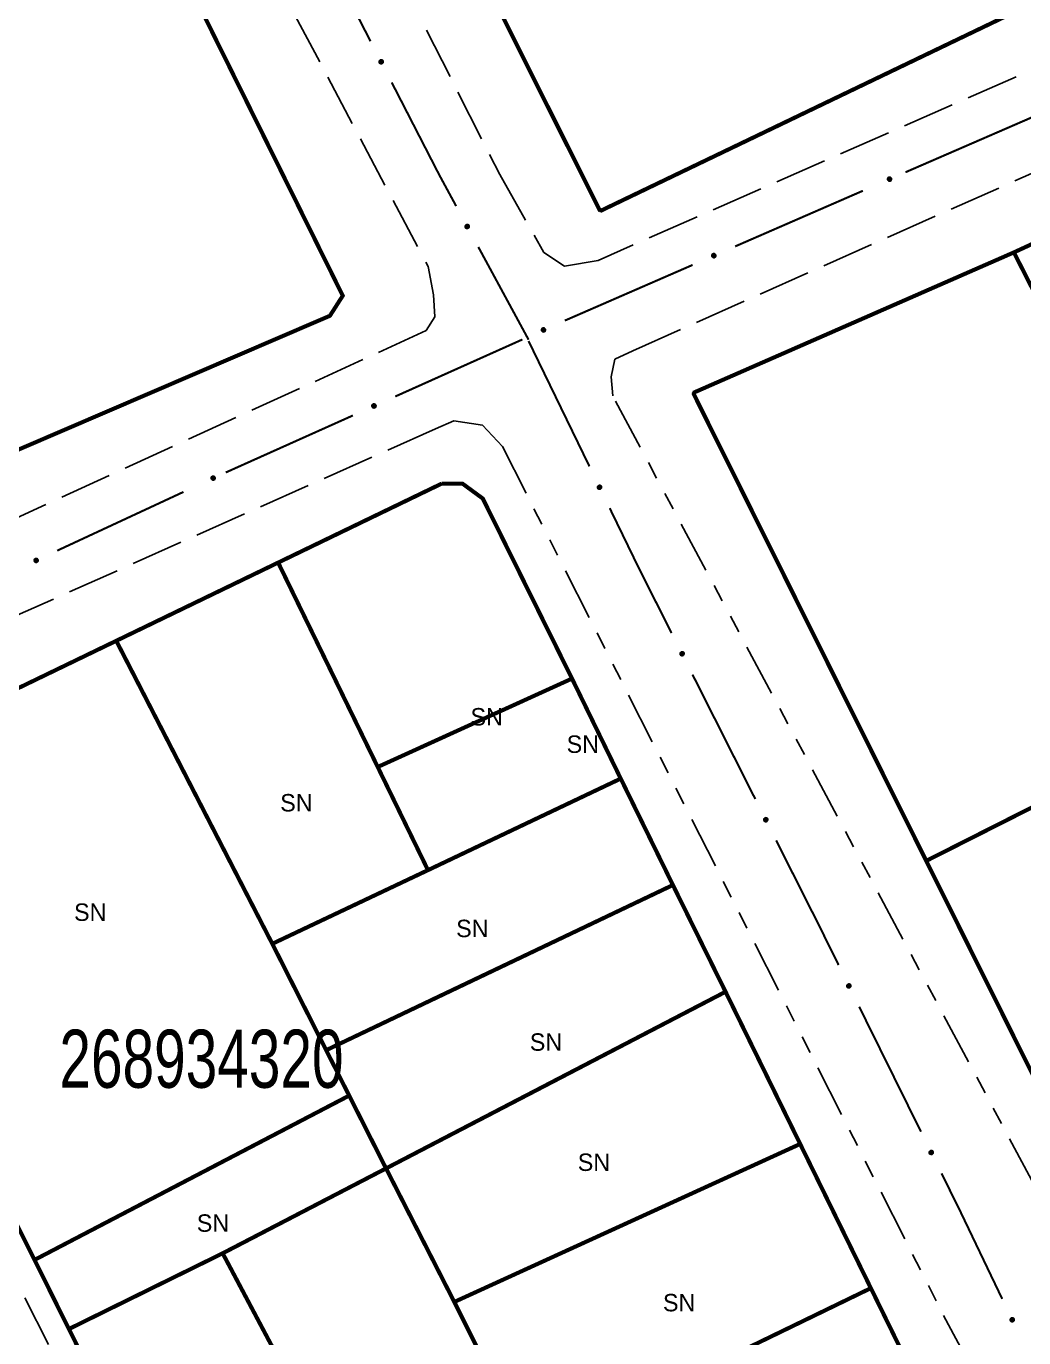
# Model space of a CAD drawing. Extents: x 205807 to 207855, y 4874692 to 4876446.
# Drawn here: x 207085.1 to 207171, y 4875667.5 to 4875780.4 of the extents above; entities that cross this region are included whole.
import ezdxf
from ezdxf.enums import TextEntityAlignment as Align

# ---------------------------------------------------------------- set-up
doc = ezdxf.new("R2010")
doc.units = 0
doc.header["$LTSCALE"] = 1.5
doc.header["$MEASUREMENT"] = 0
doc.linetypes.add('TRACO_11', pattern=[8, 3, -1, 3, -1])
doc.linetypes.add('TRACO_25', pattern=[8, 3, -1, 1, -1, 1, -1])
for name, color, linetype in [('CD_MALHA_LOTES', 7, 'CONTINUOUS'), ('CD_TXT_QUADRA', 7, 'CONTINUOUS'), ('RU-QUADRA', 210, 'CONTINUOUS'), ('SV-EIXO-RUA-N-PAV', 6, 'CONTINUOUS'), ('SV-EIXO-RUA-PAV', 20, 'CONTINUOUS'), ('SV-RUA-NAO-PAV', 7, 'CONTINUOUS'), ('SV-RUA-PAVIM', 7, 'CONTINUOUS'), ('Th_NmrPort', 1, 'CONTINUOUS')]:
    doc.layers.add(name, color=color, linetype=linetype)
doc.styles.add('ARIAL', font='ARIAL.SHX')

msp = doc.modelspace()

# ---------------------------------------------------------------- linework, layer by layer
at = {"layer": 'CD_MALHA_LOTES', "linetype": 'Continuous', "const_width": 0.35, "flags": 128}
for points in [[(207082.70919, 4875816.980605), (207112.321597, 4875757.20363), (207111.217224, 4875755.475193), (207058.844369, 4875732.98061)], [(207134.48706, 4875764.489144), (207123.131767, 4875787.139754)], [(207170.208939, 4875781.631362), (207134.48706, 4875764.489144)], [(207170.122938, 4875760.931736), (207183.578432, 4875767.140478)], [(207142.497864, 4875748.837558), (207170.122938, 4875760.931736)], [(207189.795325, 4875722.314984), (207170.122938, 4875760.931736)], [(207162.573868, 4875708.549674), (207142.497864, 4875748.837558)], [(207106.758522, 4875734.227262), (207120.835653, 4875741.0242)], [(207120.835653, 4875741.0242), (207122.632627, 4875741.025032), (207124.381461, 4875739.741911), (207132.065148, 4875724.241709)], [(207092.814734, 4875727.494707), (207106.758522, 4875734.227262)], [(207115.332799, 4875716.632772), (207106.758522, 4875734.227262)], [(207092.814734, 4875727.494707), (207065.693681, 4875714.3997)], [(207106.254202, 4875701.411656), (207092.814734, 4875727.494707)], [(207115.332799, 4875716.632772), (207132.065148, 4875724.241709)], [(207132.065148, 4875724.241709), (207136.260802, 4875715.631362)], [(207162.573868, 4875708.549674), (207189.795325, 4875722.314984)], [(207119.660571, 4875707.752147), (207115.332799, 4875716.632772)], [(207136.260802, 4875715.631362), (207119.660571, 4875707.752147)], [(207136.260802, 4875715.631362), (207140.754458, 4875706.469192)], [(207065.693681, 4875714.3997), (207085.777521, 4875674.200078)], [(207106.254202, 4875701.411656), (207119.660571, 4875707.752147)], [(207171.7383, 4875690.158784), (207162.573868, 4875708.549674)], [(207110.893463, 4875692.252702), (207140.754458, 4875706.469192)], [(207140.754458, 4875706.469192), (207145.288816, 4875697.280834)], [(207110.893463, 4875692.252702), (207106.254202, 4875701.411656)], [(207116.049396, 4875682.07372), (207145.288816, 4875697.280834)], [(207145.288816, 4875697.280834), (207151.715379, 4875684.178132)], [(207112.874449, 4875688.341787), (207110.893463, 4875692.252702)], [(207085.777521, 4875674.200078), (207112.874449, 4875688.341787)], [(207116.049396, 4875682.07372), (207112.874449, 4875688.341787)], [(207121.928043, 4875670.579593), (207151.715379, 4875684.178132)], [(207151.715379, 4875684.178132), (207157.803292, 4875671.765882)], [(207101.979702, 4875674.767233), (207116.049396, 4875682.07372)], [(207121.928043, 4875670.579593), (207116.049396, 4875682.07372)], [(207088.736908, 4875668.249268), (207085.777521, 4875674.200078)], [(207088.736908, 4875668.249268), (207101.979702, 4875674.767233)], [(207120.454112, 4875639.949435), (207101.979702, 4875674.767233)], [(207128.457138, 4875657.54101), (207157.803292, 4875671.765882)], [(207157.803292, 4875671.765882), (207163.155548, 4875660.853515)], [(207128.457138, 4875657.54101), (207121.928043, 4875670.579593)], [(207106.351445, 4875632.759934), (207088.736908, 4875668.249268)]]:
    msp.add_lwpolyline(points, dxfattribs=at)
at = {"layer": 'RU-QUADRA', "linetype": 'Continuous', "const_width": 0.18, "flags": 128}
for points in [[(207012.25523, 4875781.251814), (207018.427343, 4875768.396913), (207026.850937, 4875751.513013), (207027.451062, 4875750.290257), (207025.54978, 4875750.432152), (207039.987213, 4875725.487687), (207058.844369, 4875732.98061), (207111.217224, 4875755.475193), (207112.321597, 4875757.20363), (207082.70919, 4875816.980605)], [(207123.131767, 4875787.139754), (207134.48706, 4875764.489144), (207170.208939, 4875781.631362)]]:
    msp.add_lwpolyline(points, dxfattribs=at)
for points in [[(207240.957543, 4875792.930096), (207261.283051, 4875758.668981), (207269.991598, 4875744.7131), (207275.256396, 4875735.619378), (207282.924292, 4875722.285888), (207265.293271, 4875713.353231), (207256.515756, 4875708.889496), (207248.907743, 4875705.051596), (207235.324783, 4875698.681614), (207221.332745, 4875692.119787), (207181.211874, 4875671.147518), (207176.266244, 4875681.07225), (207171.7383, 4875690.158784), (207162.573868, 4875708.549674), (207142.497864, 4875748.837558), (207170.122938, 4875760.931736), (207183.578432, 4875767.140478), (207197.783575, 4875773.69513), (207210.696872, 4875779.653688), (207229.09561, 4875787.412256)], [(207106.351445, 4875632.759934), (207120.454112, 4875639.949435), (207133.838824, 4875646.591533), (207163.155548, 4875660.853515), (207157.803292, 4875671.765882), (207151.715379, 4875684.178132), (207145.288816, 4875697.280834), (207140.776776, 4875706.480138), (207136.21644, 4875715.609604), (207132.065148, 4875724.241709), (207124.381461, 4875739.741911), (207122.632627, 4875741.025032), (207120.835653, 4875741.0242), (207106.758522, 4875734.227262), (207092.814734, 4875727.494707), (207065.693681, 4875714.3997), (207085.777521, 4875674.200078), (207088.736908, 4875668.249268)]]:
    msp.add_lwpolyline(points, close=True, dxfattribs=at)
at = {"layer": 'SV-EIXO-RUA-N-PAV', "const_width": 0.18}
for points in [[(207128.322345, 4875753.305191), (207133.565193, 4875742.511093)], [(207135.312808, 4875738.91306), (207137.497328, 4875734.415519)], [(207137.497328, 4875734.415519), (207137.803558, 4875733.785046)], [(207137.803558, 4875733.785046), (207140.640937, 4875728.161183)], [(207142.442707, 4875724.589962), (207147.848018, 4875713.876297)], [(207149.649788, 4875710.305075), (207153.253328, 4875703.162632)], [(207153.253328, 4875703.162632), (207153.349959, 4875702.971103)], [(207153.349959, 4875702.971103), (207155.027433, 4875699.577594)], [(207156.799969, 4875695.991772), (207162.117579, 4875685.234309)], [(207163.890116, 4875681.648487), (207165.219518, 4875678.959121)], [(207165.219518, 4875678.959121), (207165.480335, 4875678.431492)], [(207165.480335, 4875678.431492), (207169.114002, 4875670.845415)]]:
    msp.add_lwpolyline(points, dxfattribs=at)
at = {"layer": 'SV-EIXO-RUA-N-PAV'}
for points in [[(207134.475244, 4875740.889413), (207134.521684, 4875740.874071), (207134.558459, 4875740.851389), (207134.583687, 4875740.823643), (207134.599587, 4875740.793311), (207134.612358, 4875740.760449), (207134.617924, 4875740.724475), (207134.615258, 4875740.683181), (207134.600195, 4875740.636487), (207134.574483, 4875740.600341), (207134.548604, 4875740.574153), (207134.517931, 4875740.555753), (207134.485799, 4875740.543881), (207134.448241, 4875740.539335), (207134.406419, 4875740.542446), (207134.359834, 4875740.558728), (207134.323933, 4875740.581213), (207134.300236, 4875740.608691), (207134.281933, 4875740.639645), (207134.269296, 4875740.673351), (207134.264036, 4875740.708694), (207134.267244, 4875740.750797), (207134.283924, 4875740.796564), (207134.305941, 4875740.832627), (207134.333079, 4875740.856703), (207134.363959, 4875740.874037), (207134.396764, 4875740.887247), (207134.432692, 4875740.894347), (207134.475244, 4875740.889413)], [(207141.575383, 4875726.553436), (207141.622049, 4875726.538798), (207141.659163, 4875726.516674), (207141.684807, 4875726.489312), (207141.701163, 4875726.459224), (207141.714429, 4875726.426558), (207141.720538, 4875726.390673), (207141.718496, 4875726.349343), (207141.70414, 4875726.302427), (207141.678977, 4875726.265897), (207141.653497, 4875726.239321), (207141.623105, 4875726.220459), (207141.591156, 4875726.208103), (207141.553671, 4875726.20299), (207141.511807, 4875726.205469), (207141.464981, 4875726.221046), (207141.428744, 4875726.242985), (207141.404635, 4875726.270102), (207141.385866, 4875726.300776), (207141.372722, 4875726.334288), (207141.366929, 4875726.369548), (207141.3695, 4875726.411694), (207141.385487, 4875726.457708), (207141.406956, 4875726.494099), (207141.433727, 4875726.518583), (207141.464342, 4875726.536381), (207141.496944, 4875726.550085), (207141.532761, 4875726.557728), (207141.575383, 4875726.553436)], [(207148.782463, 4875712.26855), (207148.82913, 4875712.253911), (207148.866244, 4875712.231787), (207148.891887, 4875712.204425), (207148.908243, 4875712.174337), (207148.92151, 4875712.141671), (207148.927619, 4875712.105786), (207148.925577, 4875712.064456), (207148.911221, 4875712.017541), (207148.886058, 4875711.98101), (207148.860578, 4875711.954434), (207148.830186, 4875711.935573), (207148.798237, 4875711.923217), (207148.760752, 4875711.918104), (207148.718888, 4875711.920582), (207148.672061, 4875711.936159), (207148.635825, 4875711.958099), (207148.611716, 4875711.985216), (207148.592947, 4875712.01589), (207148.579803, 4875712.049401), (207148.574009, 4875712.084661), (207148.576581, 4875712.126807), (207148.592568, 4875712.172821), (207148.614037, 4875712.209213), (207148.640808, 4875712.233696), (207148.671423, 4875712.251494), (207148.704025, 4875712.265198), (207148.739841, 4875712.272841), (207148.782463, 4875712.26855)], [(207155.948713, 4875697.962267), (207155.995259, 4875697.947247), (207156.032191, 4875697.924821), (207156.05761, 4875697.89725), (207156.07372, 4875697.86703), (207156.086719, 4875697.834257), (207156.092534, 4875697.798323), (207156.090155, 4875697.757011), (207156.075416, 4875697.710214), (207156.049956, 4875697.673891), (207156.024259, 4875697.647523), (207155.993714, 4875697.628911), (207155.961665, 4875697.616816), (207155.92414, 4875697.61201), (207155.882297, 4875697.61483), (207155.8356, 4875697.630789), (207155.799544, 4875697.653024), (207155.775657, 4875697.680337), (207155.757139, 4875697.711163), (207155.74427, 4875697.744781), (207155.738764, 4875697.780087), (207155.74168, 4875697.822211), (207155.758042, 4875697.868092), (207155.779808, 4875697.904307), (207155.806778, 4875697.928571), (207155.837537, 4875697.946119), (207155.87025, 4875697.959556), (207155.906128, 4875697.966906), (207155.948713, 4875697.962267)], [(207163.03886, 4875683.618982), (207163.085405, 4875683.603962), (207163.122337, 4875683.581536), (207163.147757, 4875683.553965), (207163.163866, 4875683.523745), (207163.176865, 4875683.490972), (207163.182681, 4875683.455038), (207163.180301, 4875683.413726), (207163.165562, 4875683.366929), (207163.140102, 4875683.330606), (207163.114406, 4875683.304239), (207163.083861, 4875683.285626), (207163.051812, 4875683.273531), (207163.014286, 4875683.268725), (207162.972444, 4875683.271545), (207162.925747, 4875683.287504), (207162.88969, 4875683.309739), (207162.865803, 4875683.337052), (207162.847286, 4875683.367878), (207162.834416, 4875683.401496), (207162.828911, 4875683.436802), (207162.831826, 4875683.478926), (207162.848189, 4875683.524807), (207162.869954, 4875683.561022), (207162.896925, 4875683.585286), (207162.927684, 4875683.602834), (207162.960397, 4875683.616271), (207162.996275, 4875683.623621), (207163.03886, 4875683.618982)], [(207170.015196, 4875669.218796), (207170.061552, 4875669.203201), (207170.098203, 4875669.180319), (207170.123279, 4875669.152435), (207170.139013, 4875669.122018), (207170.151605, 4875669.089086), (207170.156974, 4875669.053083), (207170.154083, 4875669.011803), (207170.138766, 4875668.965193), (207170.112857, 4875668.929188), (207170.086836, 4875668.903141), (207170.056063, 4875668.884908), (207170.023866, 4875668.873212), (207169.986284, 4875668.868871), (207169.94448, 4875668.872209), (207169.897984, 4875668.888746), (207169.862206, 4875668.911425), (207169.838659, 4875668.939032), (207169.820525, 4875668.970086), (207169.808073, 4875669.00386), (207169.803006, 4875669.039232), (207169.806443, 4875669.081316), (207169.823373, 4875669.126992), (207169.845585, 4875669.162934), (207169.872854, 4875669.186862), (207169.903829, 4875669.204027), (207169.936705, 4875669.217058), (207169.972672, 4875669.223963), (207170.015196, 4875669.218796)]]:
    msp.add_lwpolyline(points, close=True, dxfattribs=at)
for points in [[(207134.264036, 4875740.708694), (207134.359834, 4875740.558728)], [(207134.267244, 4875740.750797), (207134.406419, 4875740.542446)], [(207134.269134, 4875740.687397), (207134.33864, 4875740.575528)], [(207134.269296, 4875740.673351), (207134.323933, 4875740.581213)], [(207134.270186, 4875740.725832), (207134.379319, 4875740.557362)], [(207134.278638, 4875740.770895), (207134.42554, 4875740.543405)], [(207134.283924, 4875740.796564), (207134.448241, 4875740.539335)], [(207134.29498, 4875740.812205), (207134.46401, 4875740.545404)], [(207134.305941, 4875740.832627), (207134.485799, 4875740.543881)], [(207134.320334, 4875740.841207), (207134.500095, 4875740.552313)], [(207134.333079, 4875740.856703), (207134.517931, 4875740.555753)], [(207134.349266, 4875740.862844), (207134.530149, 4875740.565393)], [(207134.363959, 4875740.874037), (207134.548604, 4875740.574153)], [(207134.383002, 4875740.877714), (207134.560974, 4875740.592501)], [(207134.396764, 4875740.887247), (207134.574483, 4875740.600341)], [(207134.416667, 4875740.886481), (207134.585733, 4875740.62273)], [(207134.432692, 4875740.894347), (207134.600195, 4875740.636487)], [(207134.452718, 4875740.890338), (207134.604495, 4875740.662182)], [(207134.475244, 4875740.889413), (207134.615258, 4875740.683181)], [(207134.500201, 4875740.880028), (207134.612981, 4875740.710296)], [(207134.521684, 4875740.874071), (207134.617924, 4875740.724475)], [(207134.542704, 4875740.861231), (207134.610386, 4875740.749994)], [(207134.558459, 4875740.851389), (207134.612358, 4875740.760449)], [(207141.366929, 4875726.369548), (207141.464981, 4875726.221046)], [(207141.3695, 4875726.411694), (207141.511807, 4875726.205469)], [(207141.372348, 4875726.348329), (207141.443536, 4875726.237524)], [(207141.372722, 4875726.334288), (207141.428744, 4875726.242985)], [(207141.372819, 4875726.386776), (207141.484485, 4875726.219975)], [(207141.380589, 4875726.431962), (207141.530911, 4875726.206717)], [(207141.385487, 4875726.457708), (207141.553671, 4875726.20299)], [(207141.396305, 4875726.473515), (207141.569346, 4875726.209297)], [(207141.406956, 4875726.494099), (207141.591156, 4875726.208103)], [(207141.421218, 4875726.502896), (207141.605323, 4875726.21675)], [(207141.433727, 4875726.518583), (207141.623105, 4875726.220459)], [(207141.44982, 4875726.524968), (207141.635176, 4875726.230283)], [(207141.464342, 4875726.536381), (207141.653497, 4875726.239321)], [(207141.483327, 4875726.540345), (207141.665588, 4875726.257853)], [(207141.496944, 4875726.550085), (207141.678977, 4875726.265897)], [(207141.516857, 4875726.54962), (207141.689887, 4875726.288453)], [(207141.532761, 4875726.557728), (207141.70414, 4875726.302427)], [(207141.552845, 4875726.554021), (207141.708051, 4875726.328184)], [(207141.575383, 4875726.553436), (207141.718496, 4875726.349343)], [(207141.600478, 4875726.54443), (207141.71581, 4875726.376421)], [(207141.622049, 4875726.538798), (207141.720538, 4875726.390673)], [(207141.64326, 4875726.526277), (207141.712615, 4875726.416075)], [(207141.659163, 4875726.516674), (207141.714429, 4875726.426558)], [(207148.574009, 4875712.084661), (207148.672061, 4875711.936159)], [(207148.576581, 4875712.126807), (207148.718888, 4875711.920582)], [(207148.579428, 4875712.063443), (207148.650616, 4875711.952637)], [(207148.579803, 4875712.049401), (207148.635825, 4875711.958099)], [(207148.5799, 4875712.101889), (207148.691566, 4875711.935088)], [(207148.58767, 4875712.147075), (207148.737992, 4875711.921831)], [(207148.592568, 4875712.172821), (207148.760752, 4875711.918104)], [(207148.603386, 4875712.188628), (207148.776427, 4875711.92441)], [(207148.614037, 4875712.209213), (207148.798237, 4875711.923217)], [(207148.628299, 4875712.218009), (207148.812404, 4875711.931863)], [(207148.640808, 4875712.233696), (207148.830186, 4875711.935573)], [(207148.656901, 4875712.240081), (207148.842257, 4875711.945396)], [(207148.671423, 4875712.251494), (207148.860578, 4875711.954434)], [(207148.690408, 4875712.255458), (207148.872669, 4875711.972967)], [(207148.704025, 4875712.265198), (207148.886058, 4875711.98101)], [(207148.723937, 4875712.264733), (207148.896968, 4875712.003566)], [(207148.739841, 4875712.272841), (207148.911221, 4875712.017541)], [(207148.759926, 4875712.269135), (207148.915132, 4875712.043297)], [(207148.782463, 4875712.26855), (207148.925577, 4875712.064456)], [(207148.807559, 4875712.259543), (207148.92289, 4875712.091534)], [(207148.82913, 4875712.253911), (207148.927619, 4875712.105786)], [(207148.850341, 4875712.24139), (207148.919696, 4875712.131188)], [(207148.866244, 4875712.231787), (207148.92151, 4875712.141671)], [(207155.738764, 4875697.780087), (207155.8356, 4875697.630789)], [(207155.74168, 4875697.822211), (207155.882297, 4875697.61483)], [(207155.74401, 4875697.758825), (207155.81429, 4875697.647441)], [(207155.74427, 4875697.744781), (207155.799544, 4875697.653024)], [(207155.744795, 4875697.797267), (207155.855095, 4875697.629559)], [(207155.752934, 4875697.842387), (207155.901411, 4875697.615922)], [(207155.758042, 4875697.868092), (207155.92414, 4875697.61201)], [(207155.768989, 4875697.88381), (207155.939866, 4875697.618188)], [(207155.779808, 4875697.904307), (207155.961665, 4875697.616816)], [(207155.794142, 4875697.912987), (207155.975903, 4875697.625347)], [(207155.806778, 4875697.928571), (207155.993714, 4875697.628911)], [(207155.822922, 4875697.934825), (207156.005865, 4875697.638636)], [(207155.837537, 4875697.946119), (207156.024259, 4875697.647523)], [(207155.856554, 4875697.949928), (207156.036502, 4875697.665957)], [(207155.87025, 4875697.959556), (207156.049956, 4875697.673891)], [(207155.890158, 4875697.958928), (207156.06105, 4875697.696357)], [(207155.906128, 4875697.966906), (207156.075416, 4875697.710214)], [(207155.926181, 4875697.963036), (207156.079537, 4875697.735938)], [(207155.948713, 4875697.962267), (207156.090155, 4875697.757011)], [(207155.973734, 4875697.953055), (207156.08769, 4875697.78411)], [(207155.995259, 4875697.947247), (207156.092534, 4875697.798323)], [(207156.016367, 4875697.934554), (207156.084819, 4875697.823789)], [(207156.032191, 4875697.924821), (207156.086719, 4875697.834257)], [(207162.828911, 4875683.436802), (207162.925747, 4875683.287504)], [(207162.831826, 4875683.478926), (207162.972444, 4875683.271545)], [(207162.834156, 4875683.41554), (207162.904437, 4875683.304156)], [(207162.834416, 4875683.401496), (207162.88969, 4875683.309739)], [(207162.834942, 4875683.453982), (207162.945241, 4875683.286274)], [(207162.84308, 4875683.499102), (207162.991557, 4875683.272637)], [(207162.848189, 4875683.524807), (207163.014286, 4875683.268725)], [(207162.859135, 4875683.540525), (207163.030013, 4875683.274903)], [(207162.869954, 4875683.561022), (207163.051812, 4875683.273531)], [(207162.884288, 4875683.569702), (207163.066049, 4875683.282062)], [(207162.896925, 4875683.585286), (207163.083861, 4875683.285626)], [(207162.913069, 4875683.59154), (207163.096012, 4875683.295351)], [(207162.927684, 4875683.602834), (207163.114406, 4875683.304239)], [(207162.946701, 4875683.606643), (207163.126648, 4875683.322672)], [(207162.960397, 4875683.616271), (207163.140102, 4875683.330606)], [(207162.980305, 4875683.615643), (207163.151196, 4875683.353072)], [(207162.996275, 4875683.623621), (207163.165562, 4875683.366929)], [(207163.016328, 4875683.619751), (207163.169684, 4875683.392653)], [(207163.03886, 4875683.618982), (207163.180301, 4875683.413726)], [(207163.063881, 4875683.60977), (207163.177836, 4875683.440825)], [(207163.085405, 4875683.603962), (207163.182681, 4875683.455038)], [(207163.106513, 4875683.591269), (207163.174966, 4875683.480504)], [(207163.122337, 4875683.581536), (207163.176865, 4875683.490972)], [(207169.803006, 4875669.039232), (207169.897984, 4875668.888746)], [(207169.806443, 4875669.081316), (207169.94448, 4875668.872209)], [(207169.807987, 4875669.017907), (207169.876882, 4875668.905661)], [(207169.808073, 4875669.00386), (207169.862206, 4875668.911425)], [(207169.809249, 4875669.056336), (207169.917462, 4875668.887274)], [(207169.817946, 4875669.101352), (207169.963605, 4875668.873064)], [(207169.823373, 4875669.126992), (207169.986284, 4875668.868871)], [(207169.834513, 4875669.142573), (207170.002086, 4875668.874853)], [(207169.845585, 4875669.162934), (207170.023866, 4875668.873212)], [(207169.860025, 4875669.171436), (207170.038209, 4875668.881565)], [(207169.872854, 4875669.186862), (207170.056063, 4875668.884908)], [(207169.889075, 4875669.192915), (207170.068333, 4875668.894482)], [(207169.903829, 4875669.204027), (207170.086836, 4875668.903141)], [(207169.922891, 4875669.2076), (207170.099306, 4875668.921421)], [(207169.936705, 4875669.217058), (207170.112857, 4875668.929188)], [(207169.956604, 4875669.216183), (207170.124229, 4875668.951515)], [(207169.972672, 4875669.223963), (207170.138766, 4875668.965193)], [(207169.992675, 4875669.219844), (207170.143205, 4875668.990864)], [(207170.015196, 4875669.218796), (207170.154083, 4875669.011803)], [(207170.040101, 4875669.209275), (207170.151954, 4875669.038931)], [(207170.061552, 4875669.203201), (207170.156974, 4875669.053083)], [(207170.082501, 4875669.190247), (207170.149576, 4875669.078642)], [(207170.098203, 4875669.180319), (207170.151605, 4875669.089086)]]:
    msp.add_lwpolyline(points, dxfattribs=at)
at = {"layer": 'SV-EIXO-RUA-PAV', "const_width": 0.18}
for points in [[(207109.220005, 4875789.783576), (207114.709928, 4875779.113021)], [(207116.539903, 4875775.556169), (207120.199852, 4875768.442466)], [(207160.785925, 4875767.831793), (207171.793843, 4875772.609423)], [(207120.199852, 4875768.442466), (207120.625197, 4875767.615738)], [(207120.625197, 4875767.615738), (207122.088563, 4875764.916642)], [(207146.115298, 4875761.446445), (207157.117757, 4875766.236632)], [(207123.99506, 4875761.400213), (207128.284679, 4875753.48825)], [(207131.445352, 4875755.05953), (207142.447811, 4875759.849716)], [(207116.840263, 4875748.525796), (207127.790847, 4875753.433416)], [(207128.284679, 4875753.48825), (207128.325514, 4875753.412932)], [(207102.239486, 4875741.982304), (207113.190069, 4875746.889923)], [(207087.72294, 4875735.254258), (207098.6053, 4875740.311355)]]:
    msp.add_lwpolyline(points, dxfattribs=at)
at = {"layer": 'SV-EIXO-RUA-PAV'}
for points in [[(207115.657068, 4875777.512719), (207115.703848, 4875777.49845), (207115.741136, 4875777.47662), (207115.766996, 4875777.449462), (207115.78359, 4875777.419505), (207115.797114, 4875777.386945), (207115.803507, 4875777.351109), (207115.801792, 4875777.309764), (207115.787807, 4875777.262736), (207115.762935, 4875777.226008), (207115.737665, 4875777.199231), (207115.707424, 4875777.18013), (207115.675573, 4875777.167521), (207115.63813, 4875777.162112), (207115.596248, 4875777.164259), (207115.5493, 4875777.179465), (207115.512891, 4875777.201117), (207115.488568, 4875777.228042), (207115.469557, 4875777.258567), (207115.456148, 4875777.291973), (207115.450076, 4875777.327186), (207115.452313, 4875777.369351), (207115.467936, 4875777.41549), (207115.489116, 4875777.452051), (207115.515693, 4875777.476745), (207115.546166, 4875777.494785), (207115.578658, 4875777.508747), (207115.614413, 4875777.516673), (207115.657068, 4875777.512719)], [(207159.236349, 4875767.279251), (207159.253658, 4875767.324994), (207159.277888, 4875767.360769), (207159.306686, 4875767.38479), (207159.337668, 4875767.399381), (207159.371045, 4875767.410739), (207159.407223, 4875767.414766), (207159.448366, 4875767.41034), (207159.494375, 4875767.393299), (207159.529391, 4875767.366069), (207159.554451, 4875767.339097), (207159.571527, 4875767.307666), (207159.582017, 4875767.275057), (207159.584957, 4875767.237339), (207159.580065, 4875767.195688), (207159.56181, 4875767.14984), (207159.537815, 4875767.11493), (207159.509351, 4875767.092427), (207159.477644, 4875767.075461), (207159.443429, 4875767.064274), (207159.407894, 4875767.060526), (207159.365966, 4875767.065527), (207159.320953, 4875767.084145), (207159.285862, 4875767.107679), (207159.262965, 4875767.13582), (207159.246964, 4875767.167411), (207159.235166, 4875767.20075), (207159.229604, 4875767.236948), (207159.236349, 4875767.279251)], [(207123.070102, 4875763.337205), (207123.117181, 4875763.323952), (207123.154932, 4875763.302934), (207123.181373, 4875763.276342), (207123.198611, 4875763.24675), (207123.212837, 4875763.214491), (207123.220003, 4875763.178802), (207123.219183, 4875763.137429), (207123.206219, 4875763.09011), (207123.182147, 4875763.052852), (207123.157463, 4875763.025535), (207123.127642, 4875763.005784), (207123.096072, 4875762.992489), (207123.058754, 4875762.986271), (207123.016835, 4875762.987511), (207122.969569, 4875763.001698), (207122.9327, 4875763.022557), (207122.9078, 4875763.04895), (207122.888134, 4875763.079056), (207122.874005, 4875763.112165), (207122.867172, 4875763.147238), (207122.868497, 4875763.189442), (207122.883118, 4875763.235908), (207122.903502, 4875763.272918), (207122.929539, 4875763.298182), (207122.959614, 4875763.316876), (207122.991797, 4875763.331538), (207123.027372, 4875763.340235), (207123.070102, 4875763.337205)], [(207144.105876, 4875760.691656), (207144.123133, 4875760.737418), (207144.147322, 4875760.773221), (207144.176092, 4875760.797274), (207144.207057, 4875760.811901), (207144.240422, 4875760.823297), (207144.276595, 4875760.827365), (207144.317743, 4875760.822987), (207144.363771, 4875760.805998), (207144.398818, 4875760.778808), (207144.423909, 4875760.751864), (207144.44102, 4875760.720453), (207144.451548, 4875760.687856), (207144.454531, 4875760.650141), (207144.449687, 4875760.608485), (207144.431484, 4875760.562616), (207144.407528, 4875760.527679), (207144.37909, 4875760.505143), (207144.347403, 4875760.488141), (207144.313201, 4875760.476915), (207144.27767, 4875760.473127), (207144.235737, 4875760.47808), (207144.190702, 4875760.496646), (207144.155584, 4875760.52014), (207144.132655, 4875760.548255), (207144.116619, 4875760.579828), (207144.104782, 4875760.613153), (207144.099179, 4875760.649345), (207144.105876, 4875760.691656)], [(207129.439809, 4875754.293045), (207129.456575, 4875754.33899), (207129.48038, 4875754.375049), (207129.508891, 4875754.399409), (207129.539698, 4875754.414366), (207129.572939, 4875754.426118), (207129.609066, 4875754.430573), (207129.650259, 4875754.426635), (207129.696466, 4875754.41014), (207129.731802, 4875754.383326), (207129.75718, 4875754.356652), (207129.774626, 4875754.325427), (207129.785502, 4875754.292944), (207129.788888, 4875754.255263), (207129.78449, 4875754.213557), (207129.766778, 4875754.167496), (207129.743198, 4875754.132305), (207129.715003, 4875754.109467), (207129.683499, 4875754.092126), (207129.64942, 4875754.080535), (207129.613931, 4875754.076367), (207129.571947, 4875754.080871), (207129.526716, 4875754.098954), (207129.491349, 4875754.122072), (207129.468121, 4875754.149939), (207129.451747, 4875754.181339), (207129.439555, 4875754.214535), (207129.433565, 4875754.250665), (207129.439809, 4875754.293045)], [(207114.839031, 4875747.749553), (207114.855798, 4875747.795498), (207114.879602, 4875747.831556), (207114.908113, 4875747.855917), (207114.93892, 4875747.870874), (207114.972161, 4875747.882626), (207115.008289, 4875747.887081), (207115.049481, 4875747.883143), (207115.095688, 4875747.866647), (207115.131024, 4875747.839834), (207115.156402, 4875747.81316), (207115.173849, 4875747.781934), (207115.184724, 4875747.749451), (207115.18811, 4875747.711771), (207115.183712, 4875747.670065), (207115.166001, 4875747.624003), (207115.142421, 4875747.588812), (207115.114225, 4875747.565974), (207115.082722, 4875747.548634), (207115.048642, 4875747.537043), (207115.013153, 4875747.532874), (207114.97117, 4875747.537378), (207114.925939, 4875747.555462), (207114.890571, 4875747.578579), (207114.867343, 4875747.606447), (207114.85097, 4875747.637846), (207114.838777, 4875747.671043), (207114.832787, 4875747.707173), (207114.839031, 4875747.749553)], [(207100.982788, 4875741.539731), (207100.999554, 4875741.585676), (207101.023359, 4875741.621735), (207101.05187, 4875741.646095), (207101.082677, 4875741.661052), (207101.115917, 4875741.672804), (207101.152045, 4875741.677259), (207101.193238, 4875741.673321), (207101.239445, 4875741.656826), (207101.274781, 4875741.630012), (207101.300159, 4875741.603338), (207101.317605, 4875741.572113), (207101.328481, 4875741.53963), (207101.331867, 4875741.501949), (207101.327469, 4875741.460243), (207101.309757, 4875741.414182), (207101.286177, 4875741.378991), (207101.257982, 4875741.356152), (207101.226478, 4875741.338812), (207101.192398, 4875741.327221), (207101.15691, 4875741.323053), (207101.114926, 4875741.327557), (207101.069695, 4875741.34564), (207101.034328, 4875741.368757), (207101.0111, 4875741.396625), (207100.994726, 4875741.428025), (207100.982534, 4875741.461221), (207100.976544, 4875741.497351), (207100.982788, 4875741.539731)], [(207085.732524, 4875734.450686), (207085.748659, 4875734.496856), (207085.771968, 4875734.533237), (207085.800143, 4875734.557986), (207085.830742, 4875734.573363), (207085.863819, 4875734.585569), (207085.899882, 4875734.590518), (207085.941125, 4875734.587145), (207085.987553, 4875734.571284), (207086.023253, 4875734.544957), (207086.048994, 4875734.518633), (207086.066866, 4875734.487649), (207086.078186, 4875734.455318), (207086.082087, 4875734.417687), (207086.078261, 4875734.375925), (207086.061182, 4875734.329625), (207086.038086, 4875734.294115), (207086.010205, 4875734.270892), (207085.978942, 4875734.253122), (207085.945024, 4875734.241066), (207085.909596, 4875734.236412), (207085.867555, 4875734.24034), (207085.82208, 4875734.257803), (207085.7864, 4875734.280434), (207085.762792, 4875734.307981), (207085.745991, 4875734.339153), (207085.733344, 4875734.37218), (207085.726861, 4875734.408225), (207085.732524, 4875734.450686)]]:
    msp.add_lwpolyline(points, close=True, dxfattribs=at)
for points in [[(207115.450076, 4875777.327186), (207115.5493, 4875777.179465)], [(207115.452313, 4875777.369351), (207115.596248, 4875777.164259)], [(207115.455662, 4875777.306012), (207115.527725, 4875777.195772)], [(207115.455829, 4875777.344461), (207115.568812, 4875777.178548)], [(207115.456148, 4875777.291973), (207115.512891, 4875777.201117)], [(207115.463241, 4875777.389706), (207115.615341, 4875777.165658)], [(207115.467936, 4875777.41549), (207115.63813, 4875777.162112)], [(207115.478628, 4875777.431382), (207115.653755, 4875777.168542)], [(207115.489116, 4875777.452051), (207115.675573, 4875777.167521)], [(207115.503308, 4875777.46096), (207115.689672, 4875777.17628)], [(207115.515693, 4875777.476745), (207115.707424, 4875777.18013)], [(207115.531734, 4875777.483257), (207115.719417, 4875777.190049)], [(207115.546166, 4875777.494785), (207115.737665, 4875777.199231)], [(207115.565119, 4875777.498899), (207115.74961, 4875777.217859)], [(207115.578658, 4875777.508747), (207115.762935, 4875777.226008)], [(207115.598574, 4875777.508439), (207115.773666, 4875777.24865)], [(207115.614413, 4875777.516673), (207115.787807, 4875777.262736)], [(207115.634526, 4875777.513125), (207115.791514, 4875777.288523)], [(207115.657068, 4875777.512719), (207115.801792, 4875777.309764)], [(207115.682234, 4875777.503911), (207115.798891, 4875777.33682)], [(207115.703848, 4875777.49845), (207115.803507, 4875777.351109)], [(207115.725158, 4875777.486097), (207115.795383, 4875777.376447)], [(207115.741136, 4875777.47662), (207115.797114, 4875777.386945)], [(207159.229604, 4875767.236948), (207159.494375, 4875767.393299)], [(207159.234464, 4875767.256785), (207159.468887, 4875767.398691)], [(207159.235166, 4875767.20075), (207159.529391, 4875767.366069)], [(207159.236349, 4875767.279251), (207159.448366, 4875767.41034)], [(207159.23678, 4875767.220603), (207159.507502, 4875767.378263)], [(207159.244103, 4875767.186594), (207159.536648, 4875767.352238)], [(207159.24679, 4875767.303785), (207159.421178, 4875767.409222)], [(207159.246964, 4875767.167411), (207159.554451, 4875767.339097)], [(207159.253658, 4875767.324994), (207159.407223, 4875767.414766)], [(207159.25752, 4875767.152254), (207159.562416, 4875767.320285)], [(207159.262965, 4875767.13582), (207159.571527, 4875767.307666)], [(207159.267383, 4875767.345447), (207159.381406, 4875767.408323)], [(207159.277888, 4875767.360769), (207159.371045, 4875767.410739)], [(207159.277903, 4875767.122426), (207159.574203, 4875767.2897)], [(207159.285862, 4875767.107679), (207159.582017, 4875767.275057)], [(207159.305797, 4875767.095857), (207159.579566, 4875767.253353)], [(207159.320953, 4875767.084145), (207159.584957, 4875767.237339)], [(207159.346373, 4875767.077768), (207159.579922, 4875767.214832)], [(207159.365966, 4875767.065527), (207159.580065, 4875767.195688)], [(207159.391034, 4875767.067402), (207159.564006, 4875767.169249)], [(207159.407894, 4875767.060526), (207159.56181, 4875767.14984)], [(207159.42939, 4875767.064711), (207159.544121, 4875767.129382)], [(207159.443429, 4875767.064274), (207159.537815, 4875767.11493)], [(207122.867172, 4875763.147238), (207122.969569, 4875763.001698)], [(207122.868497, 4875763.189442), (207123.016835, 4875762.987511)], [(207122.872551, 4875763.164633), (207122.989096, 4875763.001204)], [(207122.873216, 4875763.126189), (207122.947647, 4875763.017535)], [(207122.874005, 4875763.112165), (207122.9327, 4875763.022557)], [(207122.878982, 4875763.210028), (207123.035894, 4875762.989324)], [(207122.883118, 4875763.235908), (207123.058754, 4875762.986271)], [(207122.893464, 4875763.252027), (207123.074236, 4875762.993038)], [(207122.903502, 4875763.272918), (207123.096072, 4875762.992489)], [(207122.917499, 4875763.282132), (207123.109978, 4875763.00155)], [(207122.929539, 4875763.298182), (207123.127642, 4875763.005784)], [(207122.945435, 4875763.305039), (207123.139417, 4875763.01596)], [(207122.959614, 4875763.316876), (207123.157463, 4875763.025535)], [(207122.978474, 4875763.3214), (207123.169002, 4875763.044417)], [(207122.991797, 4875763.331538), (207123.182147, 4875763.052852)], [(207123.011715, 4875763.331661), (207123.192386, 4875763.075721)], [(207123.027372, 4875763.340235), (207123.206219, 4875763.09011)], [(207123.047557, 4875763.337124), (207123.209368, 4875763.115971)], [(207123.070102, 4875763.337205), (207123.219183, 4875763.137429)], [(207123.095453, 4875763.328944), (207123.215698, 4875763.164416)], [(207123.117181, 4875763.323952), (207123.220003, 4875763.178802)], [(207123.138753, 4875763.312063), (207123.211333, 4875763.203958)], [(207123.154932, 4875763.302934), (207123.212837, 4875763.214491)], [(207144.099179, 4875760.649345), (207144.363771, 4875760.805998)], [(207144.104016, 4875760.669187), (207144.338277, 4875760.811361)], [(207144.104782, 4875760.613153), (207144.398818, 4875760.778808)], [(207144.105876, 4875760.691656), (207144.317743, 4875760.822987)], [(207144.106374, 4875760.633008), (207144.376916, 4875760.790977)], [(207144.113735, 4875760.599007), (207144.406091, 4875760.764985)], [(207144.116289, 4875760.716201), (207144.290556, 4875760.821837)], [(207144.116619, 4875760.579828), (207144.423909, 4875760.751864)], [(207144.123133, 4875760.737418), (207144.276595, 4875760.827365)], [(207144.127191, 4875760.564683), (207144.431896, 4875760.733061)], [(207144.132655, 4875760.548255), (207144.44102, 4875760.720453)], [(207144.136834, 4875760.757887), (207144.250785, 4875760.820893)], [(207144.147322, 4875760.773221), (207144.240422, 4875760.823297)], [(207144.147609, 4875760.534878), (207144.443717, 4875760.70249)], [(207144.155584, 4875760.52014), (207144.451548, 4875760.687856)], [(207144.175533, 4875760.508341), (207144.449122, 4875760.666149)], [(207144.190702, 4875760.496646), (207144.454531, 4875760.650141)], [(207144.216129, 4875760.490298), (207144.449522, 4875760.627629)], [(207144.235737, 4875760.47808), (207144.449687, 4875760.608485)], [(207144.260803, 4875760.479983), (207144.433658, 4875760.582028)], [(207144.27767, 4875760.473127), (207144.431484, 4875760.562616)], [(207144.299161, 4875760.477336), (207144.413819, 4875760.542137)], [(207144.313201, 4875760.476915), (207144.407528, 4875760.527679)], [(207129.433565, 4875754.250665), (207129.696466, 4875754.41014)], [(207129.43819, 4875754.270558), (207129.670916, 4875754.41523)], [(207129.439555, 4875754.214535), (207129.731802, 4875754.383326)], [(207129.439809, 4875754.293045), (207129.650259, 4875754.426635)], [(207129.440934, 4875754.234406), (207129.709771, 4875754.395261)], [(207129.448659, 4875754.200486), (207129.739222, 4875754.369582)], [(207129.449958, 4875754.3177), (207129.623086, 4875754.425195)], [(207129.451747, 4875754.181339), (207129.75718, 4875754.356652)], [(207129.456575, 4875754.33899), (207129.609066, 4875754.430573)], [(207129.462481, 4875754.166308), (207129.765367, 4875754.337936)], [(207129.468121, 4875754.149939), (207129.774626, 4875754.325427)], [(207129.470056, 4875754.359604), (207129.583327, 4875754.423825)], [(207129.48038, 4875754.375049), (207129.572939, 4875754.426118)], [(207129.483216, 4875754.136723), (207129.777515, 4875754.307493)], [(207129.491349, 4875754.122072), (207129.785502, 4875754.292944)], [(207129.511423, 4875754.110486), (207129.783308, 4875754.271212)], [(207129.526716, 4875754.098954), (207129.788888, 4875754.255263)], [(207129.55221, 4875754.092879), (207129.78412, 4875754.232698)], [(207129.571947, 4875754.080871), (207129.78449, 4875754.213557)], [(207129.596991, 4875754.083042), (207129.768745, 4875754.18693)], [(207129.613931, 4875754.076367), (207129.766778, 4875754.167496)], [(207129.635376, 4875754.080806), (207129.749334, 4875754.14683)], [(207129.64942, 4875754.080535), (207129.743198, 4875754.132305)], [(207114.832787, 4875747.707173), (207115.095688, 4875747.866647)], [(207114.837412, 4875747.727066), (207115.070138, 4875747.871737)], [(207114.838777, 4875747.671043), (207115.131024, 4875747.839834)], [(207114.839031, 4875747.749553), (207115.049481, 4875747.883143)], [(207114.840156, 4875747.690913), (207115.108993, 4875747.851768)], [(207114.847882, 4875747.656993), (207115.138445, 4875747.82609)], [(207114.849181, 4875747.774208), (207115.022309, 4875747.881703)], [(207114.85097, 4875747.637846), (207115.156402, 4875747.81316)], [(207114.855798, 4875747.795498), (207115.008289, 4875747.887081)], [(207114.861704, 4875747.622815), (207115.16459, 4875747.794443)], [(207114.867343, 4875747.606447), (207115.173849, 4875747.781934)], [(207114.869279, 4875747.816112), (207114.98255, 4875747.880333)], [(207114.879602, 4875747.831556), (207114.972161, 4875747.882626)], [(207114.882439, 4875747.59323), (207115.176737, 4875747.764001)], [(207114.890571, 4875747.578579), (207115.184724, 4875747.749451)], [(207114.910645, 4875747.566994), (207115.18253, 4875747.727719)], [(207114.925939, 4875747.555462), (207115.18811, 4875747.711771)], [(207114.951432, 4875747.549386), (207115.183342, 4875747.689206)], [(207114.97117, 4875747.537378), (207115.183712, 4875747.670065)], [(207114.996214, 4875747.53955), (207115.167967, 4875747.643438)], [(207115.013153, 4875747.532874), (207115.166001, 4875747.624003)], [(207115.034598, 4875747.537313), (207115.148556, 4875747.603338)], [(207115.048642, 4875747.537043), (207115.142421, 4875747.588812)], [(207100.976544, 4875741.497351), (207101.239445, 4875741.656826)], [(207100.981168, 4875741.517244), (207101.213895, 4875741.661915)], [(207100.982788, 4875741.539731), (207101.193238, 4875741.673321)], [(207100.983913, 4875741.481092), (207101.25275, 4875741.641947)], [(207100.992937, 4875741.564386), (207101.166065, 4875741.671881)], [(207100.999554, 4875741.585676), (207101.152045, 4875741.677259)], [(207101.013035, 4875741.60629), (207101.126306, 4875741.670511)], [(207101.023359, 4875741.621735), (207101.115917, 4875741.672804)], [(207100.982534, 4875741.461221), (207101.274781, 4875741.630012)], [(207100.991638, 4875741.447172), (207101.282201, 4875741.616268)], [(207100.994726, 4875741.428025), (207101.300159, 4875741.603338)], [(207101.00546, 4875741.412993), (207101.308346, 4875741.584622)], [(207101.0111, 4875741.396625), (207101.317605, 4875741.572113)], [(207101.026195, 4875741.383409), (207101.320494, 4875741.554179)], [(207101.034328, 4875741.368757), (207101.328481, 4875741.53963)], [(207101.054402, 4875741.357172), (207101.326287, 4875741.517898)], [(207101.069695, 4875741.34564), (207101.331867, 4875741.501949)], [(207101.095189, 4875741.339565), (207101.327099, 4875741.479384)], [(207101.114926, 4875741.327557), (207101.327469, 4875741.460243)], [(207101.13997, 4875741.329728), (207101.311723, 4875741.433616)], [(207101.15691, 4875741.323053), (207101.309757, 4875741.414182)], [(207101.178354, 4875741.327492), (207101.292313, 4875741.393516)], [(207101.192398, 4875741.327221), (207101.286177, 4875741.378991)], [(207085.726861, 4875734.408225), (207085.987553, 4875734.571284)], [(207085.731212, 4875734.428179), (207085.961936, 4875734.576023)], [(207085.732524, 4875734.450686), (207085.941125, 4875734.587145)], [(207085.733344, 4875734.37218), (207086.023253, 4875734.544957)], [(207085.734452, 4875734.392067), (207086.001061, 4875734.556588)], [(207085.742335, 4875734.475478), (207085.913974, 4875734.585333)], [(207085.74264, 4875734.358256), (207086.030861, 4875734.531315)], [(207085.745991, 4875734.339153), (207086.048994, 4875734.518633)], [(207085.748659, 4875734.496856), (207085.899882, 4875734.590518)], [(207085.756929, 4875734.324271), (207086.057437, 4875734.50003)], [(207085.761857, 4875734.517653), (207085.874238, 4875734.583419)], [(207085.762792, 4875734.307981), (207086.066866, 4875734.487649)], [(207085.771968, 4875734.533237), (207085.863819, 4875734.585569)], [(207085.778068, 4875734.294972), (207086.07, 4875734.469757)], [(207085.7864, 4875734.280434), (207086.078186, 4875734.455318)], [(207085.80663, 4875734.269125), (207086.076289, 4875734.433558)], [(207085.82208, 4875734.257803), (207086.082087, 4875734.417687)], [(207085.847655, 4875734.252077), (207086.077629, 4875734.395059)], [(207085.867555, 4875734.24034), (207086.078261, 4875734.375925)], [(207085.892567, 4875734.242855), (207086.062881, 4875734.349085)], [(207085.909596, 4875734.236412), (207086.061182, 4875734.329625)], [(207085.930978, 4875734.241144), (207086.044022, 4875734.308723)], [(207085.945024, 4875734.241066), (207086.038086, 4875734.294115)]]:
    msp.add_lwpolyline(points, dxfattribs=at)
at = {"layer": 'SV-RUA-NAO-PAV', "linetype": 'TRACO_25'}
for points in [[(207301.90747, 4875603.89035, 5.428475), (207268.046072, 4875671.455053, 5.428475), (207255.639585, 4875692.540658, 5.010478), (207251.377104, 4875695.883451, 5.010478), (207247.185233, 4875696.429976, 5.010478), (207241.336641, 4875695.763887, 5.010478), (207181.224185, 4875668.261633, 4.125305), (207178.446401, 4875668.463018, 4.125305), (207177.532988, 4875670.072819, 4.125305), (207135.576038, 4875748.570934, 4.543303), (207135.427119, 4875750.214519, 4.543303), (207135.764752, 4875751.732269, 4.543303), (207137.295021, 4875752.457995, 4.543303)], [(207126.06546, 4875744.216771, 4.543303), (207164.068678, 4875669.418876, 4.297422), (207190.490879, 4875619.706409, 4.469539), (207195.016858, 4875613.993326, 4.469539), (207198.749781, 4875606.275802, 4.543303), (207200.038533, 4875603.892714, 5.403887)]]:
    msp.add_polyline3d(points, dxfattribs=at)
at = {"layer": 'SV-RUA-PAVIM', "linetype": 'TRACO_11'}
for points in [[(207046.200833, 4875924.806526, 5.551416), (207067.971005, 4875881.751489, 6.264472), (207125.839178, 4875767.623406, 5.059654), (207129.631155, 4875760.934934, 4.985889), (207131.420106, 4875759.746899, 4.985889), (207134.305728, 4875760.237848, 4.985889)], [(207035.352281, 4875922.490129, 6.338236), (207058.108669, 4875878.388579, 6.338236), (207080.133585, 4875834.324256, 5.059654), (207119.672213, 4875759.713952, 5.059654), (207120.129562, 4875757.288381, 5.010478), (207120.264681, 4875755.393715, 5.010478), (207119.496017, 4875754.195791, 4.961301), (207045.928079, 4875720.56778, 5.453063)], [(207137.295021, 4875752.457995, 5.010478), (207236.269488, 4875796.465264, 5.748121), (207262.451607, 4875808.081514, 5.748121)], [(207175.799555, 4875778.455765, 5.428475), (207134.305728, 4875760.237848, 5.10883)], [(207126.06546, 4875744.216771, 4.887537), (207124.35193, 4875746.051507, 4.887537), (207121.880648, 4875746.433418, 4.813772), (207120.304806, 4875745.740056, 4.813772), (207060.545184, 4875719.116222, 4.813772), (207108.224494, 4875624.941205, 4.813772)]]:
    msp.add_polyline3d(points, dxfattribs=at)

# ---------------------------------------------------------------- texts
at = {"layer": 'CD_TXT_QUADRA', "style": 'ARIAL', "width": 0.7}
msp.add_text('268934320', height=5, dxfattribs=at).set_placement((207087.917767, 4875689.016419))
at = {"layer": 'Th_NmrPort', "color": 1}
for p in [(207123.325482, 4875720.955125), (207131.604502, 4875718.595651), (207106.935551, 4875713.553221), (207089.180467, 4875704.133933), (207122.087768, 4875702.734428), (207128.432258, 4875692.953341), (207132.561683, 4875682.607064), (207099.752308, 4875677.36865), (207139.899701, 4875670.519757)]:
    msp.add_text('SN', height=1.5, dxfattribs=at).set_placement(p, align=Align.MIDDLE_LEFT)

doc.saveas('drawing.dxf')
